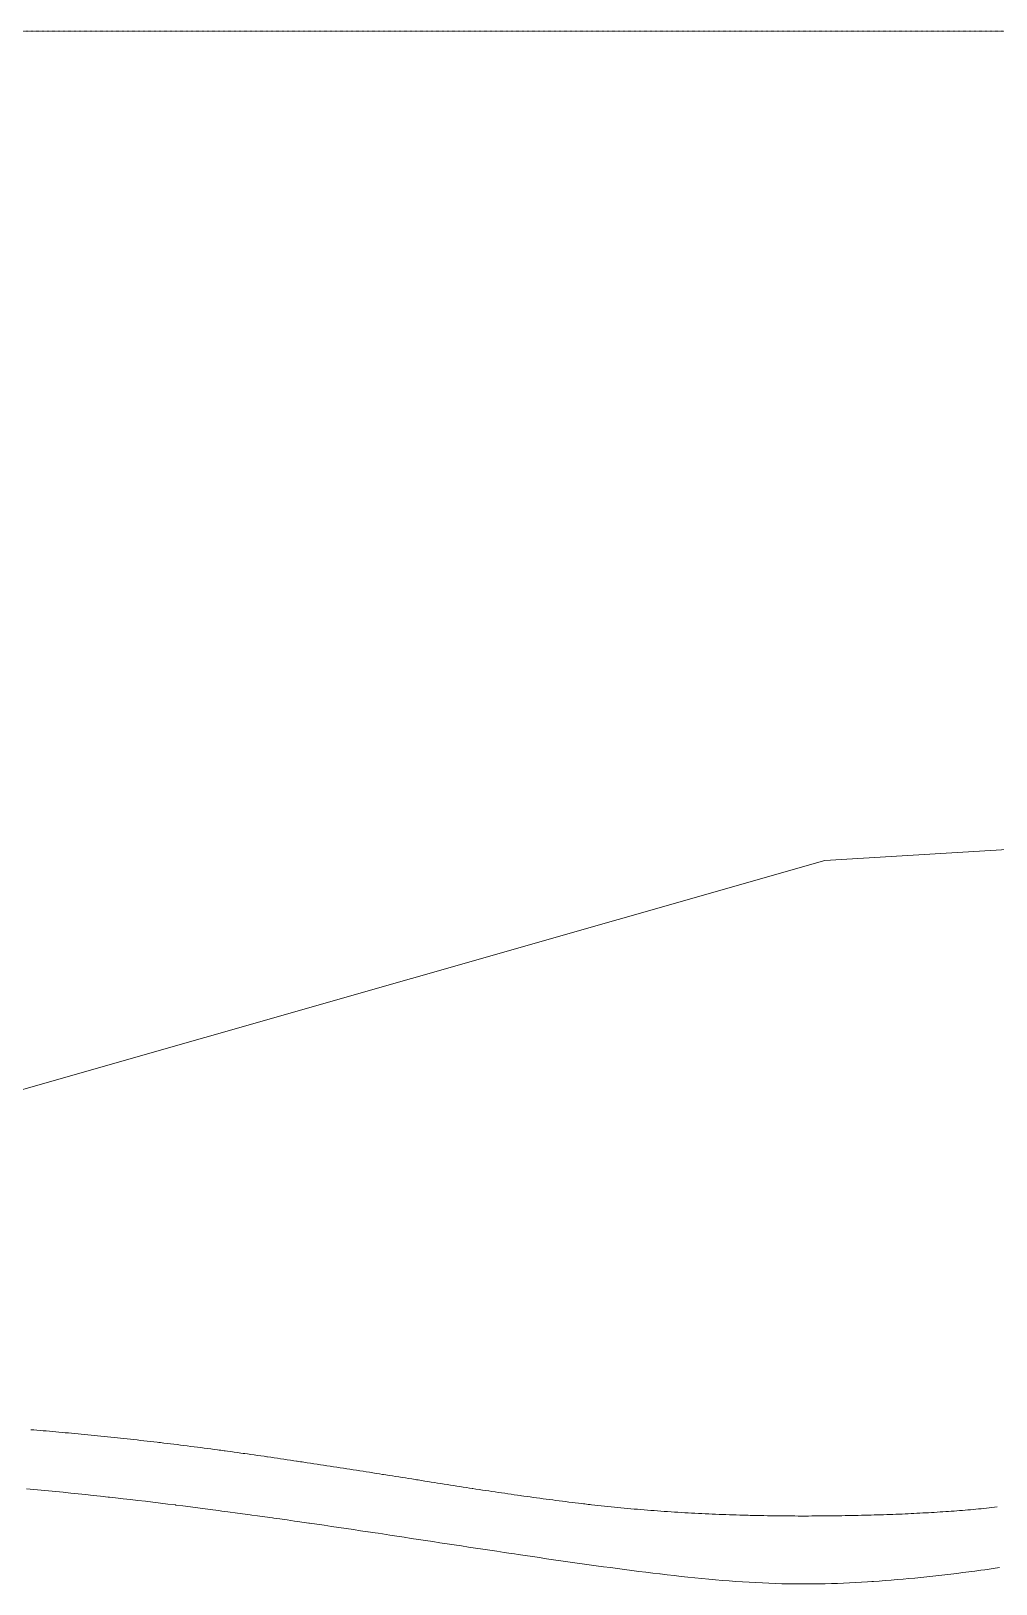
# Model space of a CAD drawing. Header units: inches. Extents: x -10205 to 13964, y -460 to 30702.
# Drawn here: x -5087 to -2690, y 15093 to 18951 of the extents above; entities that cross this region are included whole.
import ezdxf

# ---------------------------------------------------------------- set-up
doc = ezdxf.new("R2010")
doc.units = ezdxf.units.IN
doc.header["$MEASUREMENT"] = 0
doc.linetypes.add('Aligning Line 1_8_', pattern=[0.25, 0.125, -0.125])
for name, color, linetype, lineweight in [('0-1', 7, 'Continuous', 5), ('C-TOPO', 7, 'Continuous', 9), ('G-ANNO-SYMB', 111, 'Aligning Line 1_8_', 9)]:
    doc.layers.add(name, color=color, linetype=linetype, lineweight=lineweight)

# ---------------------------------------------------------------- blocks, each defined once
blk = doc.blocks.new('1750 Ox - Topography_rvt-1-SITE PLAN - CAD FILE')
at = {"layer": 'C-TOPO'}
for p, q in [((-3115.1, 16890.3), (-167.7, 17065.8)), ((-3115.1, 16890.3), (-8355.6, 15393.4)), ((-5088, 15475.8), (-5080.3, 15475.2)), ((-5080.3, 15475.2), (-5088, 15475.8)), ((-5072.7, 15474.6), (-5080.3, 15475.2)), ((-5080.3, 15475.2), (-5072.7, 15474.6)), ((-5072.7, 15474.6), (-5065, 15474)), ((-5072.7, 15474.6), (-5065, 15474)), ((-5065, 15474), (-5057.3, 15473.3)), ((-5065, 15474), (-5057.3, 15473.3)), ((-5049.5, 15472.7), (-5057.3, 15473.3)), ((-5049.5, 15472.7), (-5057.3, 15473.3)), ((-5041.7, 15472), (-5049.5, 15472.7)), ((-5041.7, 15472), (-5049.5, 15472.7)), ((-5041.7, 15472), (-5033.9, 15471.3)), ((-5041.7, 15472), (-5033.9, 15471.3)), ((-5026.1, 15470.6), (-5033.9, 15471.3)), ((-5033.9, 15471.3), (-5026.1, 15470.6)), ((-5026.1, 15470.6), (-5018.2, 15470)), ((-5026.1, 15470.6), (-5018.2, 15470)), ((-5018.2, 15470), (-5010.3, 15469.3)), ((-5010.3, 15469.3), (-5018.2, 15470)), ((-5002.4, 15468.5), (-5010.3, 15469.3)), ((-5002.4, 15468.5), (-5010.3, 15469.3)), ((-4994.4, 15467.8), (-5002.4, 15468.5)), ((-4994.4, 15467.8), (-5002.4, 15468.5)), ((-4994.4, 15467.8), (-4986.5, 15467.1)), ((-4986.5, 15467.1), (-4994.4, 15467.8)), ((-4978.5, 15466.3), (-4986.5, 15467.1)), ((-4978.5, 15466.3), (-4986.5, 15467.1)), ((-4978.5, 15466.3), (-4970.5, 15465.6)), ((-4978.5, 15466.3), (-4970.5, 15465.6)), ((-4962.5, 15464.8), (-4970.5, 15465.6)), ((-4970.5, 15465.6), (-4962.5, 15464.8)), ((-4962.5, 15464.8), (-4954.4, 15464.1)), ((-4962.5, 15464.8), (-4954.4, 15464.1)), ((-4954.4, 15464.1), (-4946.3, 15463.3)), ((-4946.3, 15463.3), (-4954.4, 15464.1)), ((-4938.2, 15462.5), (-4946.3, 15463.3)), ((-4938.2, 15462.5), (-4946.3, 15463.3)), ((-4930.1, 15461.7), (-4938.2, 15462.5)), ((-4930.1, 15461.7), (-4938.2, 15462.5)), ((-4930.1, 15461.7), (-4922, 15460.9)), ((-4930.1, 15461.7), (-4922, 15460.9)), ((-4913.9, 15460.1), (-4922, 15460.9)), ((-4922, 15460.9), (-4913.9, 15460.1)), ((-4905.7, 15459.2), (-4913.9, 15460.1)), ((-4913.9, 15460.1), (-4905.7, 15459.2)), ((-4897.5, 15458.4), (-4905.7, 15459.2)), ((-4897.5, 15458.4), (-4905.7, 15459.2)), ((-4889.3, 15457.6), (-4897.5, 15458.4)), ((-4897.5, 15458.4), (-4889.3, 15457.6)), ((-4889.3, 15457.6), (-4881.1, 15456.7)), ((-4889.3, 15457.6), (-4881.1, 15456.7)), ((-4872.9, 15455.8), (-4881.1, 15456.7)), ((-4881.1, 15456.7), (-4872.9, 15455.8)), ((-4864.7, 15455), (-4872.9, 15455.8)), ((-4872.9, 15455.8), (-4864.7, 15455)), ((-4864.7, 15455), (-4856.5, 15454.1)), ((-4864.7, 15455), (-4856.5, 15454.1)), ((-4848.2, 15453.2), (-4856.5, 15454.1)), ((-4848.2, 15453.2), (-4856.5, 15454.1)), ((-4840, 15452.3), (-4848.2, 15453.2)), ((-4840, 15452.3), (-4848.2, 15453.2)), ((-4831.7, 15451.4), (-4840, 15452.3)), ((-4840, 15452.3), (-4831.7, 15451.4)), ((-4831.7, 15451.4), (-4823.4, 15450.5)), ((-4831.7, 15451.4), (-4823.4, 15450.5)), ((-4823.4, 15450.5), (-4815.2, 15449.5)), ((-4815.2, 15449.5), (-4823.4, 15450.5)), ((-4806.9, 15448.6), (-4815.2, 15449.5)), ((-4815.2, 15449.5), (-4806.9, 15448.6)), ((-4806.9, 15448.6), (-4798.6, 15447.6)), ((-4806.9, 15448.6), (-4798.6, 15447.6)), ((-4790.3, 15446.7), (-4798.6, 15447.6)), ((-4798.6, 15447.6), (-4790.3, 15446.7)), ((-4782, 15445.7), (-4790.3, 15446.7)), ((-4782, 15445.7), (-4790.3, 15446.7)), ((-4773.7, 15444.8), (-4782, 15445.7)), ((-4782, 15445.7), (-4773.7, 15444.8)), ((-4773.7, 15444.8), (-4770.2, 15444.4)), ((-4773.7, 15444.8), (-4770.2, 15444.4)), ((-4765.4, 15443.8), (-4770.2, 15444.4)), ((-4770.2, 15444.4), (-4765.4, 15443.8)), ((-4765.4, 15443.8), (-4757.1, 15442.8)), ((-4757.1, 15442.8), (-4765.4, 15443.8)), ((-4757.1, 15442.8), (-4748.8, 15441.8)), ((-4757.1, 15442.8), (-4748.8, 15441.8)), ((-4740.5, 15440.8), (-4748.8, 15441.8)), ((-4748.8, 15441.8), (-4740.5, 15440.8)), ((-4740.5, 15440.8), (-4732.2, 15439.8)), ((-4732.2, 15439.8), (-4740.5, 15440.8)), ((-4724.5, 15438.8), (-4732.2, 15439.8)), ((-4732.2, 15439.8), (-4724.5, 15438.8)), ((-4723.9, 15438.8), (-4724.5, 15438.8)), ((-4723.9, 15438.8), (-4724.5, 15438.8)), ((-4723.9, 15438.8), (-4715.6, 15437.7)), ((-4715.6, 15437.7), (-4723.9, 15438.8)), ((-4707.3, 15436.7), (-4715.6, 15437.7)), ((-4707.3, 15436.7), (-4715.6, 15437.7)), ((-4699, 15435.7), (-4707.3, 15436.7)), ((-4699, 15435.7), (-4707.3, 15436.7)), ((-4699, 15435.7), (-4690.7, 15434.6)), ((-4699, 15435.7), (-4690.7, 15434.6)), ((-4682.4, 15433.5), (-4690.7, 15434.6)), ((-4690.7, 15434.6), (-4682.4, 15433.5)), ((-4682.4, 15433.5), (-4674.1, 15432.5)), ((-4682.4, 15433.5), (-4674.1, 15432.5)), ((-4665.8, 15431.4), (-4674.1, 15432.5)), ((-4665.8, 15431.4), (-4674.1, 15432.5)), ((-4657.5, 15430.3), (-4665.8, 15431.4)), ((-4657.5, 15430.3), (-4665.8, 15431.4)), ((-4657.5, 15430.3), (-4649.2, 15429.2)), ((-4649.2, 15429.2), (-4657.5, 15430.3)), ((-4641, 15428.2), (-4649.2, 15429.2)), ((-4649.2, 15429.2), (-4641, 15428.2)), ((-4640.9, 15428.1), (-4641, 15428.2)), ((-4641, 15428.2), (-4640.9, 15428.1)), ((-4640.9, 15428.1), (-4632.6, 15427)), ((-4640.9, 15428.1), (-4632.6, 15427)), ((-4624.3, 15425.9), (-4632.6, 15427)), ((-4624.3, 15425.9), (-4632.6, 15427)), ((-4624.3, 15425.9), (-4619.9, 15425.3)), ((-4619.9, 15425.3), (-4624.3, 15425.9)), ((-4616, 15424.8), (-4619.9, 15425.3)), ((-4619.9, 15425.3), (-4616, 15424.8)), ((-4616, 15424.8), (-4607.7, 15423.7)), ((-4616, 15424.8), (-4607.7, 15423.7)), ((-4604.7, 15423.3), (-4607.7, 15423.7)), ((-4604.7, 15423.3), (-4607.7, 15423.7)), ((-4599.4, 15422.6), (-4604.7, 15423.3)), ((-4599.4, 15422.6), (-4604.7, 15423.3)), ((-4599.4, 15422.6), (-4591.1, 15421.4)), ((-4591.1, 15421.4), (-4599.4, 15422.6)), ((-4582.9, 15420.3), (-4591.1, 15421.4)), ((-4582.9, 15420.3), (-4591.1, 15421.4)), ((-4574.6, 15419.2), (-4582.9, 15420.3)), ((-4582.9, 15420.3), (-4574.6, 15419.2)), ((-4566.3, 15418), (-4574.6, 15419.2)), ((-4574.6, 15419.2), (-4566.3, 15418)), ((-4566.3, 15418), (-4560.5, 15417.2)), ((-4560.5, 15417.2), (-4566.3, 15418)), ((-4560.5, 15417.2), (-4558, 15416.9)), ((-4560.5, 15417.2), (-4558, 15416.9)), ((-4558, 15416.9), (-4556, 15416.6)), ((-4556, 15416.6), (-4558, 15416.9)), ((-4556, 15416.6), (-4549.7, 15415.7)), ((-4549.7, 15415.7), (-4556, 15416.6)), ((-4541.5, 15414.5), (-4549.7, 15415.7)), ((-4541.5, 15414.5), (-4549.7, 15415.7)), ((-4533.2, 15413.4), (-4541.5, 15414.5)), ((-4533.2, 15413.4), (-4541.5, 15414.5)), ((-4524.9, 15412.2), (-4533.2, 15413.4)), ((-4533.2, 15413.4), (-4524.9, 15412.2)), ((-4524.9, 15412.2), (-4516.7, 15411)), ((-4516.7, 15411), (-4524.9, 15412.2)), ((-4508.4, 15409.8), (-4516.7, 15411)), ((-4508.4, 15409.8), (-4516.7, 15411)), ((-4508.4, 15409.8), (-4501.3, 15408.8)), ((-4501.3, 15408.8), (-4508.4, 15409.8)), ((-4501.3, 15408.8), (-4500.2, 15408.6)), ((-4501.3, 15408.8), (-4500.2, 15408.6)), ((-4500.2, 15408.6), (-4491.9, 15407.4)), ((-4500.2, 15408.6), (-4491.9, 15407.4)), ((-4483.6, 15406.2), (-4491.9, 15407.4)), ((-4483.6, 15406.2), (-4491.9, 15407.4)), ((-4475.4, 15405), (-4483.6, 15406.2)), ((-4475.4, 15405), (-4483.6, 15406.2)), ((-4475.4, 15405), (-4467.2, 15403.8)), ((-4467.2, 15403.8), (-4475.4, 15405)), ((-4467.2, 15403.8), (-4458.9, 15402.6)), ((-4458.9, 15402.6), (-4467.2, 15403.8)), ((-4450.7, 15401.4), (-4458.9, 15402.6)), ((-4450.7, 15401.4), (-4458.9, 15402.6)), ((-4450.7, 15401.4), (-4442.4, 15400.2)), ((-4442.4, 15400.2), (-4450.7, 15401.4)), ((-4442.4, 15400.2), (-4434.2, 15398.9)), ((-4442.4, 15400.2), (-4434.2, 15398.9)), ((-4428, 15398), (-4434.2, 15398.9)), ((-4434.2, 15398.9), (-4428, 15398)), ((-4426, 15397.7), (-4428, 15398)), ((-4426, 15397.7), (-4428, 15398)), ((-4426, 15397.7), (-4417.8, 15396.5)), ((-4417.8, 15396.5), (-4426, 15397.7)), ((-4414, 15395.9), (-4417.8, 15396.5)), ((-4417.8, 15396.5), (-4414, 15395.9)), ((-4414, 15395.9), (-4409.5, 15395.2)), ((-4414, 15395.9), (-4409.5, 15395.2)), ((-4401.3, 15394), (-4409.5, 15395.2)), ((-4409.5, 15395.2), (-4401.3, 15394)), ((-4393.1, 15392.8), (-4401.3, 15394)), ((-4401.3, 15394), (-4393.1, 15392.8)), ((-4393.1, 15392.8), (-4387.2, 15391.9)), ((-4387.2, 15391.9), (-4393.1, 15392.8)), ((-4384.9, 15391.5), (-4387.2, 15391.9)), ((-4384.9, 15391.5), (-4387.2, 15391.9)), ((-4376.7, 15390.3), (-4384.9, 15391.5)), ((-4384.9, 15391.5), (-4376.7, 15390.3)), ((-4376.7, 15390.3), (-4368.5, 15389)), ((-4368.5, 15389), (-4376.7, 15390.3)), ((-4360.3, 15387.8), (-4368.5, 15389)), ((-4360.3, 15387.8), (-4368.5, 15389)), ((-4360.3, 15387.8), (-4352.1, 15386.5)), ((-4352.1, 15386.5), (-4360.3, 15387.8)), ((-4352.1, 15386.5), (-4343.9, 15385.3)), ((-4343.9, 15385.3), (-4352.1, 15386.5)), ((-4335.8, 15384), (-4343.9, 15385.3)), ((-4335.8, 15384), (-4343.9, 15385.3)), ((-4335.8, 15384), (-4327.6, 15382.8)), ((-4335.8, 15384), (-4327.6, 15382.8)), ((-4319.4, 15381.5), (-4327.6, 15382.8)), ((-4327.6, 15382.8), (-4319.4, 15381.5)), ((-4311.3, 15380.2), (-4319.4, 15381.5)), ((-4319.4, 15381.5), (-4311.3, 15380.2)), ((-4311.3, 15380.2), (-4303.1, 15379)), ((-4303.1, 15379), (-4311.3, 15380.2)), ((-4295, 15377.7), (-4303.1, 15379)), ((-4295, 15377.7), (-4303.1, 15379)), ((-4286.8, 15376.4), (-4295, 15377.7)), ((-4286.8, 15376.4), (-4295, 15377.7)), ((-4286.8, 15376.4), (-4278.7, 15375.2)), ((-4278.7, 15375.2), (-4286.8, 15376.4)), ((-4270.5, 15373.9), (-4278.7, 15375.2)), ((-4270.5, 15373.9), (-4278.7, 15375.2)), ((-4262.4, 15372.6), (-4270.5, 15373.9)), ((-4262.4, 15372.6), (-4270.5, 15373.9)), ((-4262.4, 15372.6), (-4254.3, 15371.3)), ((-4262.4, 15372.6), (-4254.3, 15371.3)), ((-4254.3, 15371.3), (-4246.2, 15370.1)), ((-4254.3, 15371.3), (-4246.2, 15370.1)), ((-4238.1, 15368.8), (-4246.2, 15370.1)), ((-4246.2, 15370.1), (-4238.1, 15368.8)), ((-4230, 15367.5), (-4238.1, 15368.8)), ((-4230, 15367.5), (-4238.1, 15368.8)), ((-4230, 15367.5), (-4221.9, 15366.2)), ((-4221.9, 15366.2), (-4230, 15367.5)), ((-4213.8, 15365), (-4221.9, 15366.2)), ((-4213.8, 15365), (-4221.9, 15366.2)), ((-4211.5, 15364.6), (-4213.8, 15365)), ((-4211.5, 15364.6), (-4213.8, 15365)), ((-4211.5, 15364.6), (-4205.7, 15363.7)), ((-4205.7, 15363.7), (-4211.5, 15364.6)), ((-4197.6, 15362.4), (-4205.7, 15363.7)), ((-4205.7, 15363.7), (-4197.6, 15362.4)), ((-4189.5, 15361.1), (-4197.6, 15362.4)), ((-4197.6, 15362.4), (-4189.5, 15361.1)), ((-4189.5, 15361.1), (-4181.5, 15359.9)), ((-4189.5, 15361.1), (-4181.5, 15359.9)), ((-4173.4, 15358.6), (-4181.5, 15359.9)), ((-4173.4, 15358.6), (-4181.5, 15359.9)), ((-4173.4, 15358.6), (-4165.4, 15357.3)), ((-4165.4, 15357.3), (-4173.4, 15358.6)), ((-4157.3, 15356.1), (-4165.4, 15357.3)), ((-4157.3, 15356.1), (-4165.4, 15357.3)), ((-4157.3, 15356.1), (-4149.3, 15354.8)), ((-4157.3, 15356.1), (-4149.3, 15354.8)), ((-4149.3, 15354.8), (-4141.3, 15353.5)), ((-4149.3, 15354.8), (-4141.3, 15353.5)), ((-5098.9, 15329.4), (-5080.6, 15327.7)), ((-5098.9, 15329.4), (-5080.6, 15327.7)), ((-5080.6, 15327.7), (-5062.3, 15326)), ((-5080.6, 15327.7), (-5062.3, 15326)), ((-5062.3, 15326), (-5043.9, 15324.2)), ((-5043.9, 15324.2), (-5062.3, 15326)), ((-5025.5, 15322.4), (-5043.9, 15324.2)), ((-5025.5, 15322.4), (-5043.9, 15324.2)), ((-5007.1, 15320.5), (-5025.5, 15322.4)), ((-5007.1, 15320.5), (-5025.5, 15322.4)), ((-4988.6, 15318.6), (-5007.1, 15320.5)), ((-4988.6, 15318.6), (-5007.1, 15320.5)), ((-4970.1, 15316.7), (-4988.6, 15318.6)), ((-4988.6, 15318.6), (-4970.1, 15316.7)), ((-4970.1, 15316.7), (-4951.6, 15314.8)), ((-4951.6, 15314.8), (-4970.1, 15316.7)), ((-4141.3, 15353.5), (-4133.2, 15352.2)), ((-4133.2, 15352.2), (-4141.3, 15353.5)), ((-4129.8, 15351.7), (-4133.2, 15352.2)), ((-4133.2, 15352.2), (-4129.8, 15351.7)), ((-4125.2, 15351), (-4129.8, 15351.7)), ((-4125.2, 15351), (-4129.8, 15351.7)), ((-4125.2, 15351), (-4117.2, 15349.7)), ((-4125.2, 15351), (-4117.2, 15349.7)), ((-4117.2, 15349.7), (-4109.2, 15348.4)), ((-4109.2, 15348.4), (-4117.2, 15349.7)), ((-4109.2, 15348.4), (-4101.2, 15347.2)), ((-4109.2, 15348.4), (-4101.2, 15347.2)), ((-4101.2, 15347.2), (-4093.2, 15345.9)), ((-4101.2, 15347.2), (-4093.2, 15345.9)), ((-4085.3, 15344.6), (-4093.2, 15345.9)), ((-4085.3, 15344.6), (-4093.2, 15345.9)), ((-4077.3, 15343.4), (-4085.3, 15344.6)), ((-4085.3, 15344.6), (-4077.3, 15343.4)), ((-4069.3, 15342.1), (-4077.3, 15343.4)), ((-4077.3, 15343.4), (-4069.3, 15342.1)), ((-4061.3, 15340.9), (-4069.3, 15342.1)), ((-4069.3, 15342.1), (-4061.3, 15340.9)), ((-4061.3, 15340.9), (-4053.4, 15339.6)), ((-4061.3, 15340.9), (-4053.4, 15339.6)), ((-4053.4, 15339.6), (-4045.4, 15338.4)), ((-4045.4, 15338.4), (-4053.4, 15339.6)), ((-4037.5, 15337.1), (-4045.4, 15338.4)), ((-4045.4, 15338.4), (-4037.5, 15337.1)), ((-4029.5, 15335.9), (-4037.5, 15337.1)), ((-4037.5, 15337.1), (-4029.5, 15335.9)), ((-4029.5, 15335.9), (-4021.6, 15334.7)), ((-4029.5, 15335.9), (-4021.6, 15334.7)), ((-4021.6, 15334.7), (-4013.7, 15333.4)), ((-4021.6, 15334.7), (-4013.7, 15333.4)), ((-4013.7, 15333.4), (-4005.7, 15332.2)), ((-4005.7, 15332.2), (-4013.7, 15333.4)), ((-3997.8, 15331), (-4005.7, 15332.2)), ((-4005.7, 15332.2), (-3997.8, 15331)), ((-3991.7, 15330), (-3997.8, 15331)), ((-3997.8, 15331), (-3991.7, 15330)), ((-3989.9, 15329.8), (-3991.7, 15330)), ((-3991.7, 15330), (-3989.9, 15329.8)), ((-3989.9, 15329.8), (-3981.9, 15328.5)), ((-3989.9, 15329.8), (-3981.9, 15328.5)), ((-3981.9, 15328.5), (-3974, 15327.3)), ((-3981.9, 15328.5), (-3974, 15327.3)), ((-3974, 15327.3), (-3966.1, 15326.1)), ((-3974, 15327.3), (-3966.1, 15326.1)), ((-3958.1, 15324.9), (-3966.1, 15326.1)), ((-3958.1, 15324.9), (-3966.1, 15326.1)), ((-3950.2, 15323.7), (-3958.1, 15324.9)), ((-3950.2, 15323.7), (-3958.1, 15324.9)), ((-3950.2, 15323.7), (-3942.3, 15322.5)), ((-3942.3, 15322.5), (-3950.2, 15323.7)), ((-3942.3, 15322.5), (-3934.4, 15321.4)), ((-3934.4, 15321.4), (-3942.3, 15322.5)), ((-3926.4, 15320.2), (-3934.4, 15321.4)), ((-3934.4, 15321.4), (-3926.4, 15320.2)), ((-3926.4, 15320.2), (-3918.5, 15319)), ((-3926.4, 15320.2), (-3918.5, 15319)), ((-3910.6, 15317.9), (-3918.5, 15319)), ((-3910.6, 15317.9), (-3918.5, 15319)), ((-3902.7, 15316.7), (-3910.6, 15317.9)), ((-3910.6, 15317.9), (-3902.7, 15316.7)), ((-3902.7, 15316.7), (-3894.7, 15315.5)), ((-3902.7, 15316.7), (-3894.7, 15315.5)), ((-3894.7, 15315.5), (-3886.8, 15314.4)), ((-3894.7, 15315.5), (-3886.8, 15314.4)), ((-4951.6, 15314.8), (-4933.1, 15312.8)), ((-4933.1, 15312.8), (-4951.6, 15314.8)), ((-4933.1, 15312.8), (-4914.5, 15310.8)), ((-4933.1, 15312.8), (-4914.5, 15310.8)), ((-4914.5, 15310.8), (-4895.9, 15308.7)), ((-4914.5, 15310.8), (-4895.9, 15308.7)), ((-4895.9, 15308.7), (-4892.4, 15308.3)), ((-4892.4, 15308.3), (-4895.9, 15308.7)), ((-4877.4, 15306.6), (-4892.4, 15308.3)), ((-4892.4, 15308.3), (-4877.4, 15306.6)), ((-4858.8, 15304.5), (-4877.4, 15306.6)), ((-4858.8, 15304.5), (-4877.4, 15306.6)), ((-4840.2, 15302.4), (-4858.8, 15304.5)), ((-4858.8, 15304.5), (-4840.2, 15302.4)), ((-4821.6, 15300.2), (-4840.2, 15302.4)), ((-4821.6, 15300.2), (-4840.2, 15302.4)), ((-4821.6, 15300.2), (-4803, 15298)), ((-4803, 15298), (-4821.6, 15300.2)), ((-4803, 15298), (-4784.4, 15295.7)), ((-4803, 15298), (-4784.4, 15295.7)), ((-4784.4, 15295.7), (-4771.6, 15294.2)), ((-4784.4, 15295.7), (-4771.6, 15294.2)), ((-4771.6, 15294.2), (-4765.8, 15293.5)), ((-4771.6, 15294.2), (-4765.8, 15293.5)), ((-4765.8, 15293.5), (-4747.2, 15291.2)), ((-4765.8, 15293.5), (-4747.2, 15291.2)), ((-4728.6, 15288.9), (-4747.2, 15291.2)), ((-4747.2, 15291.2), (-4728.6, 15288.9)), ((-4728.6, 15288.9), (-4727.8, 15288.8)), ((-4727.8, 15288.8), (-4728.6, 15288.9)), ((-4727.8, 15288.8), (-4710.1, 15286.5)), ((-4727.8, 15288.8), (-4710.1, 15286.5)), ((-4710.1, 15286.5), (-4691.5, 15284.2)), ((-4710.1, 15286.5), (-4691.5, 15284.2)), ((-4672.9, 15281.8), (-4691.5, 15284.2)), ((-4672.9, 15281.8), (-4691.5, 15284.2)), ((-4654.3, 15279.4), (-4672.9, 15281.8)), ((-4654.3, 15279.4), (-4672.9, 15281.8)), ((-4654.3, 15279.4), (-4635.8, 15276.9)), ((-4654.3, 15279.4), (-4635.8, 15276.9)), ((-4635.8, 15276.9), (-4621.1, 15275)), ((-4635.8, 15276.9), (-4621.1, 15275)), ((-3878.9, 15313.3), (-3886.8, 15314.4)), ((-3886.8, 15314.4), (-3878.9, 15313.3)), ((-3878.9, 15313.3), (-3870.9, 15312.1)), ((-3870.9, 15312.1), (-3878.9, 15313.3)), ((-3868.5, 15311.8), (-3870.9, 15312.1)), ((-3870.9, 15312.1), (-3868.5, 15311.8)), ((-3868.5, 15311.8), (-3863, 15311)), ((-3868.5, 15311.8), (-3863, 15311)), ((-3863, 15311), (-3855, 15309.9)), ((-3863, 15311), (-3855, 15309.9)), ((-3847.1, 15308.8), (-3855, 15309.9)), ((-3855, 15309.9), (-3847.1, 15308.8)), ((-3839.1, 15307.7), (-3847.1, 15308.8)), ((-3847.1, 15308.8), (-3839.1, 15307.7)), ((-3831.2, 15306.6), (-3839.1, 15307.7)), ((-3831.2, 15306.6), (-3839.1, 15307.7)), ((-3823.2, 15305.5), (-3831.2, 15306.6)), ((-3831.2, 15306.6), (-3823.2, 15305.5)), ((-3815.3, 15304.5), (-3823.2, 15305.5)), ((-3815.3, 15304.5), (-3823.2, 15305.5)), ((-3815.3, 15304.5), (-3807.3, 15303.4)), ((-3807.3, 15303.4), (-3815.3, 15304.5)), ((-3799.3, 15302.4), (-3807.3, 15303.4)), ((-3799.3, 15302.4), (-3807.3, 15303.4)), ((-3799.3, 15302.4), (-3791.3, 15301.3)), ((-3791.3, 15301.3), (-3799.3, 15302.4)), ((-3783.3, 15300.3), (-3791.3, 15301.3)), ((-3791.3, 15301.3), (-3783.3, 15300.3)), ((-3775.3, 15299.3), (-3783.3, 15300.3)), ((-3783.3, 15300.3), (-3775.3, 15299.3)), ((-3775.3, 15299.3), (-3767.3, 15298.2)), ((-3767.3, 15298.2), (-3775.3, 15299.3)), ((-3767.3, 15298.2), (-3759.3, 15297.2)), ((-3759.3, 15297.2), (-3767.3, 15298.2)), ((-3751.3, 15296.3), (-3759.3, 15297.2)), ((-3759.3, 15297.2), (-3751.3, 15296.3)), ((-3743.3, 15295.3), (-3751.3, 15296.3)), ((-3751.3, 15296.3), (-3743.3, 15295.3)), ((-3743.3, 15295.3), (-3735.3, 15294.3)), ((-3735.3, 15294.3), (-3743.3, 15295.3)), ((-3735.3, 15294.3), (-3727.2, 15293.3)), ((-3727.2, 15293.3), (-3735.3, 15294.3)), ((-3719.2, 15292.4), (-3727.2, 15293.3)), ((-3719.2, 15292.4), (-3727.2, 15293.3)), ((-3719.2, 15292.4), (-3715, 15291.9)), ((-3719.2, 15292.4), (-3715, 15291.9)), ((-3715, 15291.9), (-3711.1, 15291.5)), ((-3715, 15291.9), (-3711.1, 15291.5)), ((-3711.1, 15291.5), (-3703, 15290.5)), ((-3703, 15290.5), (-3711.1, 15291.5)), ((-3698.4, 15290), (-3703, 15290.5)), ((-3698.4, 15290), (-3703, 15290.5)), ((-3698.4, 15290), (-3694.9, 15289.6)), ((-3694.9, 15289.6), (-3698.4, 15290)), ((-3686.9, 15288.7), (-3694.9, 15289.6)), ((-3694.9, 15289.6), (-3686.9, 15288.7)), ((-3686.9, 15288.7), (-3678.8, 15287.8)), ((-3686.9, 15288.7), (-3678.8, 15287.8)), ((-3678.8, 15287.8), (-3670.6, 15287)), ((-3670.6, 15287), (-3678.8, 15287.8)), ((-3670.6, 15287), (-3662.5, 15286.1)), ((-3670.6, 15287), (-3662.5, 15286.1)), ((-3662.5, 15286.1), (-3654.4, 15285.2)), ((-3654.4, 15285.2), (-3662.5, 15286.1)), ((-3654.4, 15285.2), (-3646.2, 15284.4)), ((-3646.2, 15284.4), (-3654.4, 15285.2)), ((-3638.1, 15283.6), (-3646.2, 15284.4)), ((-3638.1, 15283.6), (-3646.2, 15284.4)), ((-3629.9, 15282.8), (-3638.1, 15283.6)), ((-3629.9, 15282.8), (-3638.1, 15283.6)), ((-3621.7, 15282), (-3629.9, 15282.8)), ((-3629.9, 15282.8), (-3621.7, 15282)), ((-3613.5, 15281.2), (-3621.7, 15282)), ((-3621.7, 15282), (-3613.5, 15281.2)), ((-3605.3, 15280.4), (-3613.5, 15281.2)), ((-3605.3, 15280.4), (-3613.5, 15281.2)), ((-3605.3, 15280.4), (-3597.1, 15279.7)), ((-3605.3, 15280.4), (-3597.1, 15279.7)), ((-3588.9, 15278.9), (-3597.1, 15279.7)), ((-3597.1, 15279.7), (-3588.9, 15278.9)), ((-3580.6, 15278.2), (-3588.9, 15278.9)), ((-3588.9, 15278.9), (-3580.6, 15278.2)), ((-3580.6, 15278.2), (-3572.4, 15277.5)), ((-3580.6, 15278.2), (-3572.4, 15277.5)), ((-3572.4, 15277.5), (-3564.1, 15276.8)), ((-3564.1, 15276.8), (-3572.4, 15277.5)), ((-3564.1, 15276.8), (-3555.8, 15276.1)), ((-3564.1, 15276.8), (-3555.8, 15276.1)), ((-2753.3, 15277.2), (-2760, 15276.6)), ((-2753.3, 15277.2), (-2760, 15276.6)), ((-2746.6, 15277.8), (-2753.3, 15277.2)), ((-2753.3, 15277.2), (-2746.6, 15277.8)), ((-2746.6, 15277.8), (-2739.8, 15278.5)), ((-2739.8, 15278.5), (-2746.6, 15277.8)), ((-2733.2, 15279.1), (-2739.8, 15278.5)), ((-2739.8, 15278.5), (-2733.2, 15279.1)), ((-2733.2, 15279.1), (-2726.5, 15279.7)), ((-2733.2, 15279.1), (-2726.5, 15279.7)), ((-2719.8, 15280.4), (-2726.5, 15279.7)), ((-2726.5, 15279.7), (-2719.8, 15280.4)), ((-2713.2, 15281.1), (-2719.8, 15280.4)), ((-2719.8, 15280.4), (-2713.2, 15281.1)), ((-2706.6, 15281.8), (-2713.2, 15281.1)), ((-2706.6, 15281.8), (-2713.2, 15281.1)), ((-2700, 15282.5), (-2706.6, 15281.8)), ((-2706.6, 15281.8), (-2700, 15282.5)), ((-2700, 15282.5), (-2693.4, 15283.2)), ((-2700, 15282.5), (-2693.4, 15283.2)), ((-2693.4, 15283.2), (-2686.8, 15284)), ((-2686.8, 15284), (-2693.4, 15283.2)), ((-4621.1, 15275), (-4617.2, 15274.5)), ((-4617.2, 15274.5), (-4621.1, 15275)), ((-4617.2, 15274.5), (-4613, 15273.9)), ((-4617.2, 15274.5), (-4613, 15273.9)), ((-4613, 15273.9), (-4598.7, 15272)), ((-4598.7, 15272), (-4613, 15273.9)), ((-4598.7, 15272), (-4592.6, 15271.2)), ((-4598.7, 15272), (-4592.6, 15271.2)), ((-4580.1, 15269.5), (-4592.6, 15271.2)), ((-4580.1, 15269.5), (-4592.6, 15271.2)), ((-4561.6, 15267), (-4580.1, 15269.5)), ((-4561.6, 15267), (-4580.1, 15269.5)), ((-4543.1, 15264.5), (-4561.6, 15267)), ((-4543.1, 15264.5), (-4561.6, 15267)), ((-4543.1, 15264.5), (-4538.5, 15263.8)), ((-4543.1, 15264.5), (-4538.5, 15263.8)), ((-4538.5, 15263.8), (-4524.6, 15261.9)), ((-4538.5, 15263.8), (-4524.6, 15261.9)), ((-4524.6, 15261.9), (-4506.2, 15259.4)), ((-4506.2, 15259.4), (-4524.6, 15261.9)), ((-4487.7, 15256.8), (-4506.2, 15259.4)), ((-4487.7, 15256.8), (-4506.2, 15259.4)), ((-4487.7, 15256.8), (-4484.2, 15256.3)), ((-4484.2, 15256.3), (-4487.7, 15256.8)), ((-4469.3, 15254.2), (-4484.2, 15256.3)), ((-4484.2, 15256.3), (-4469.3, 15254.2)), ((-4450.9, 15251.6), (-4469.3, 15254.2)), ((-4469.3, 15254.2), (-4450.9, 15251.6)), ((-4450.9, 15251.6), (-4432.5, 15249)), ((-4432.5, 15249), (-4450.9, 15251.6)), ((-4432.5, 15249), (-4419.7, 15247.1)), ((-4432.5, 15249), (-4419.7, 15247.1)), ((-4414.2, 15246.4), (-4419.7, 15247.1)), ((-4419.7, 15247.1), (-4414.2, 15246.4)), ((-4414.2, 15246.4), (-4397.1, 15243.9)), ((-4414.2, 15246.4), (-4397.1, 15243.9)), ((-4395.8, 15243.7), (-4397.1, 15243.9)), ((-4395.8, 15243.7), (-4397.1, 15243.9)), ((-4377.5, 15241.1), (-4395.8, 15243.7)), ((-4377.5, 15241.1), (-4395.8, 15243.7)), ((-4359.3, 15238.4), (-4377.5, 15241.1)), ((-4359.3, 15238.4), (-4377.5, 15241.1)), ((-4341, 15235.7), (-4359.3, 15238.4)), ((-4359.3, 15238.4), (-4341, 15235.7)), ((-3555.8, 15276.1), (-3547.5, 15275.5)), ((-3555.8, 15276.1), (-3547.5, 15275.5)), ((-3539.1, 15274.8), (-3547.5, 15275.5)), ((-3547.5, 15275.5), (-3539.1, 15274.8)), ((-3530.8, 15274.2), (-3539.1, 15274.8)), ((-3539.1, 15274.8), (-3530.8, 15274.2)), ((-3522.4, 15273.6), (-3530.8, 15274.2)), ((-3530.8, 15274.2), (-3522.4, 15273.6)), ((-3514.1, 15273), (-3522.4, 15273.6)), ((-3514.1, 15273), (-3522.4, 15273.6)), ((-3514.1, 15273), (-3505.7, 15272.4)), ((-3514.1, 15273), (-3505.7, 15272.4)), ((-3497.2, 15271.8), (-3505.7, 15272.4)), ((-3497.2, 15271.8), (-3505.7, 15272.4)), ((-3488.8, 15271.2), (-3497.2, 15271.8)), ((-3488.8, 15271.2), (-3497.2, 15271.8)), ((-3488.8, 15271.2), (-3480.4, 15270.7)), ((-3488.8, 15271.2), (-3480.4, 15270.7)), ((-3480.4, 15270.7), (-3471.9, 15270.2)), ((-3480.4, 15270.7), (-3471.9, 15270.2)), ((-3471.9, 15270.2), (-3463.4, 15269.7)), ((-3463.4, 15269.7), (-3471.9, 15270.2)), ((-3454.9, 15269.2), (-3463.4, 15269.7)), ((-3454.9, 15269.2), (-3463.4, 15269.7)), ((-3446.4, 15268.7), (-3454.9, 15269.2)), ((-3454.9, 15269.2), (-3446.4, 15268.7)), ((-3437.9, 15268.3), (-3446.4, 15268.7)), ((-3446.4, 15268.7), (-3437.9, 15268.3)), ((-3437.9, 15268.3), (-3429.4, 15267.9)), ((-3429.4, 15267.9), (-3437.9, 15268.3)), ((-3420.9, 15267.4), (-3429.4, 15267.9)), ((-3429.4, 15267.9), (-3420.9, 15267.4)), ((-3412.3, 15267), (-3420.9, 15267.4)), ((-3420.9, 15267.4), (-3412.3, 15267)), ((-3412.3, 15267), (-3403.7, 15266.6)), ((-3412.3, 15267), (-3403.7, 15266.6)), ((-3395.2, 15266.3), (-3403.7, 15266.6)), ((-3403.7, 15266.6), (-3395.2, 15266.3)), ((-3386.6, 15265.9), (-3395.2, 15266.3)), ((-3386.6, 15265.9), (-3395.2, 15266.3)), ((-3378, 15265.6), (-3386.6, 15265.9)), ((-3378, 15265.6), (-3386.6, 15265.9)), ((-3378, 15265.6), (-3369.5, 15265.2)), ((-3378, 15265.6), (-3369.5, 15265.2)), ((-3369.5, 15265.2), (-3360.9, 15264.9)), ((-3369.5, 15265.2), (-3360.9, 15264.9)), ((-3352.3, 15264.6), (-3360.9, 15264.9)), ((-3360.9, 15264.9), (-3352.3, 15264.6)), ((-3343.7, 15264.3), (-3352.3, 15264.6)), ((-3343.7, 15264.3), (-3352.3, 15264.6)), ((-3335.1, 15264.1), (-3343.7, 15264.3)), ((-3335.1, 15264.1), (-3343.7, 15264.3)), ((-3326.5, 15263.8), (-3335.1, 15264.1)), ((-3335.1, 15264.1), (-3326.5, 15263.8)), ((-3326.5, 15263.8), (-3317.9, 15263.6)), ((-3326.5, 15263.8), (-3317.9, 15263.6)), ((-3309.3, 15263.3), (-3317.9, 15263.6)), ((-3317.9, 15263.6), (-3309.3, 15263.3)), ((-3309.3, 15263.3), (-3305.4, 15263.2)), ((-3305.4, 15263.2), (-3309.3, 15263.3)), ((-3300.7, 15263.1), (-3305.4, 15263.2)), ((-3300.7, 15263.1), (-3305.4, 15263.2)), ((-3300.7, 15263.1), (-3292.2, 15262.9)), ((-3300.7, 15263.1), (-3292.2, 15262.9)), ((-3292.2, 15262.9), (-3283.6, 15262.7)), ((-3292.2, 15262.9), (-3283.6, 15262.7)), ((-3275, 15262.6), (-3283.6, 15262.7)), ((-3275, 15262.6), (-3283.6, 15262.7)), ((-3266.4, 15262.4), (-3275, 15262.6)), ((-3275, 15262.6), (-3266.4, 15262.4)), ((-3257.9, 15262.3), (-3266.4, 15262.4)), ((-3266.4, 15262.4), (-3257.9, 15262.3)), ((-3249.3, 15262.1), (-3257.9, 15262.3)), ((-3257.9, 15262.3), (-3249.3, 15262.1)), ((-3240.8, 15262), (-3249.3, 15262.1)), ((-3249.3, 15262.1), (-3240.8, 15262)), ((-3232.2, 15261.9), (-3240.8, 15262)), ((-3232.2, 15261.9), (-3240.8, 15262)), ((-3232.2, 15261.9), (-3223.7, 15261.8)), ((-3223.7, 15261.8), (-3232.2, 15261.9)), ((-3223.7, 15261.8), (-3215.2, 15261.7)), ((-3223.7, 15261.8), (-3215.2, 15261.7)), ((-3206.7, 15261.7), (-3215.2, 15261.7)), ((-3215.2, 15261.7), (-3206.7, 15261.7)), ((-3204.4, 15261.7), (-3206.7, 15261.7)), ((-3206.7, 15261.7), (-3204.4, 15261.7)), ((-3204.4, 15261.7), (-3198.2, 15261.6)), ((-3198.2, 15261.6), (-3204.4, 15261.7)), ((-3189.7, 15261.6), (-3198.2, 15261.6)), ((-3189.7, 15261.6), (-3198.2, 15261.6)), ((-3189.7, 15261.6), (-3181.3, 15261.5)), ((-3181.3, 15261.5), (-3189.7, 15261.6)), ((-3172.8, 15261.5), (-3181.3, 15261.5)), ((-3172.8, 15261.5), (-3181.3, 15261.5)), ((-3164.4, 15261.5), (-3172.8, 15261.5)), ((-3172.8, 15261.5), (-3164.4, 15261.5)), ((-3164.4, 15261.5), (-3156, 15261.5)), ((-3164.4, 15261.5), (-3156, 15261.5)), ((-3147.6, 15261.6), (-3156, 15261.5)), ((-3147.6, 15261.6), (-3156, 15261.5)), ((-3139.2, 15261.6), (-3147.6, 15261.6)), ((-3139.2, 15261.6), (-3147.6, 15261.6)), ((-3134.9, 15261.6), (-3139.2, 15261.6)), ((-3139.2, 15261.6), (-3134.9, 15261.6)), ((-3130.8, 15261.6), (-3134.9, 15261.6)), ((-3130.8, 15261.6), (-3134.9, 15261.6)), ((-3122.5, 15261.7), (-3130.8, 15261.6)), ((-3130.8, 15261.6), (-3122.5, 15261.7)), ((-3122.5, 15261.7), (-3114.2, 15261.8)), ((-3122.5, 15261.7), (-3114.2, 15261.8)), ((-3105.9, 15261.8), (-3114.2, 15261.8)), ((-3114.2, 15261.8), (-3105.9, 15261.8)), ((-3097.6, 15261.9), (-3105.9, 15261.8)), ((-3105.9, 15261.8), (-3097.6, 15261.9)), ((-3089.4, 15262), (-3097.6, 15261.9)), ((-3089.4, 15262), (-3097.6, 15261.9)), ((-3081.2, 15262.1), (-3089.4, 15262)), ((-3089.4, 15262), (-3081.2, 15262.1)), ((-3081.2, 15262.1), (-3073, 15262.3)), ((-3081.2, 15262.1), (-3073, 15262.3)), ((-3073, 15262.3), (-3064.8, 15262.4)), ((-3073, 15262.3), (-3064.8, 15262.4)), ((-3064.8, 15262.4), (-3056.7, 15262.5)), ((-3056.7, 15262.5), (-3064.8, 15262.4)), ((-3055.7, 15262.6), (-3056.7, 15262.5)), ((-3056.7, 15262.5), (-3055.7, 15262.6)), ((-3048.5, 15262.7), (-3055.7, 15262.6)), ((-3055.7, 15262.6), (-3048.5, 15262.7)), ((-3040.5, 15262.9), (-3048.5, 15262.7)), ((-3048.5, 15262.7), (-3040.5, 15262.9)), ((-3032.4, 15263), (-3040.5, 15262.9)), ((-3040.5, 15262.9), (-3032.4, 15263)), ((-3032.4, 15263), (-3024.4, 15263.2)), ((-3024.4, 15263.2), (-3032.4, 15263)), ((-3016.4, 15263.4), (-3024.4, 15263.2)), ((-3024.4, 15263.2), (-3016.4, 15263.4)), ((-3008.5, 15263.6), (-3016.4, 15263.4)), ((-3016.4, 15263.4), (-3008.5, 15263.6)), ((-3000.5, 15263.9), (-3008.5, 15263.6)), ((-3008.5, 15263.6), (-3000.5, 15263.9)), ((-2992.7, 15264.1), (-3000.5, 15263.9)), ((-2992.7, 15264.1), (-3000.5, 15263.9)), ((-2984.8, 15264.3), (-2992.7, 15264.1)), ((-2992.7, 15264.1), (-2984.8, 15264.3)), ((-2984.8, 15264.3), (-2977, 15264.6)), ((-2984.8, 15264.3), (-2977, 15264.6)), ((-2977, 15264.6), (-2969.2, 15264.8)), ((-2977, 15264.6), (-2969.2, 15264.8)), ((-2961.5, 15265.1), (-2969.2, 15264.8)), ((-2969.2, 15264.8), (-2961.5, 15265.1)), ((-2953.8, 15265.4), (-2961.5, 15265.1)), ((-2953.8, 15265.4), (-2961.5, 15265.1)), ((-2946.2, 15265.6), (-2953.8, 15265.4)), ((-2953.8, 15265.4), (-2946.2, 15265.6)), ((-2946.2, 15265.6), (-2938.5, 15265.9)), ((-2946.2, 15265.6), (-2938.5, 15265.9)), ((-2931, 15266.2), (-2938.5, 15265.9)), ((-2938.5, 15265.9), (-2931, 15266.2)), ((-2923.4, 15266.5), (-2931, 15266.2)), ((-2931, 15266.2), (-2923.4, 15266.5)), ((-2916, 15266.9), (-2923.4, 15266.5)), ((-2916, 15266.9), (-2923.4, 15266.5)), ((-2916, 15266.9), (-2908.5, 15267.2)), ((-2916, 15266.9), (-2908.5, 15267.2)), ((-2901.1, 15267.5), (-2908.5, 15267.2)), ((-2908.5, 15267.2), (-2901.1, 15267.5)), ((-2901.1, 15267.5), (-2893.7, 15267.9)), ((-2901.1, 15267.5), (-2893.7, 15267.9)), ((-2886.4, 15268.2), (-2893.7, 15267.9)), ((-2893.7, 15267.9), (-2886.4, 15268.2)), ((-2879.1, 15268.6), (-2886.4, 15268.2)), ((-2879.1, 15268.6), (-2886.4, 15268.2)), ((-2871.8, 15269), (-2879.1, 15268.6)), ((-2871.8, 15269), (-2879.1, 15268.6)), ((-2864.6, 15269.4), (-2871.8, 15269)), ((-2871.8, 15269), (-2864.6, 15269.4)), ((-2857.4, 15269.8), (-2864.6, 15269.4)), ((-2864.6, 15269.4), (-2857.4, 15269.8)), ((-2857.4, 15269.8), (-2850.3, 15270.2)), ((-2850.3, 15270.2), (-2857.4, 15269.8)), ((-2843.2, 15270.6), (-2850.3, 15270.2)), ((-2850.3, 15270.2), (-2843.2, 15270.6)), ((-2836.1, 15271), (-2843.2, 15270.6)), ((-2843.2, 15270.6), (-2836.1, 15271)), ((-2829, 15271.5), (-2836.1, 15271)), ((-2836.1, 15271), (-2829, 15271.5)), ((-2822, 15271.9), (-2829, 15271.5)), ((-2829, 15271.5), (-2822, 15271.9)), ((-2822, 15271.9), (-2815, 15272.4)), ((-2815, 15272.4), (-2822, 15271.9)), ((-2815, 15272.4), (-2808, 15272.9)), ((-2808, 15272.9), (-2815, 15272.4)), ((-2808, 15272.9), (-2801.1, 15273.4)), ((-2808, 15272.9), (-2801.1, 15273.4)), ((-2794.2, 15273.9), (-2801.1, 15273.4)), ((-2801.1, 15273.4), (-2794.2, 15273.9)), ((-2793.6, 15273.9), (-2794.2, 15273.9)), ((-2793.6, 15273.9), (-2794.2, 15273.9)), ((-2787.3, 15274.4), (-2793.6, 15273.9)), ((-2787.3, 15274.4), (-2793.6, 15273.9)), ((-2787.3, 15274.4), (-2780.5, 15274.9)), ((-2787.3, 15274.4), (-2780.5, 15274.9)), ((-2773.6, 15275.5), (-2780.5, 15274.9)), ((-2780.5, 15274.9), (-2773.6, 15275.5)), ((-2773.6, 15275.5), (-2766.8, 15276.1)), ((-2766.8, 15276.1), (-2773.6, 15275.5)), ((-2760, 15276.6), (-2766.8, 15276.1)), ((-2760, 15276.6), (-2766.8, 15276.1)), ((-4322.8, 15233.1), (-4341, 15235.7)), ((-4322.8, 15233.1), (-4341, 15235.7)), ((-4304.6, 15230.4), (-4322.8, 15233.1)), ((-4304.6, 15230.4), (-4322.8, 15233.1)), ((-4304.6, 15230.4), (-4286.5, 15227.7)), ((-4304.6, 15230.4), (-4286.5, 15227.7)), ((-4286.5, 15227.7), (-4268.4, 15225)), ((-4286.5, 15227.7), (-4268.4, 15225)), ((-4250.3, 15222.3), (-4268.4, 15225)), ((-4250.3, 15222.3), (-4268.4, 15225)), ((-4250.3, 15222.3), (-4249.4, 15222.2)), ((-4249.4, 15222.2), (-4250.3, 15222.3)), ((-4232.3, 15219.6), (-4249.4, 15222.2)), ((-4249.4, 15222.2), (-4232.3, 15219.6)), ((-4232.3, 15219.6), (-4225.3, 15218.5)), ((-4232.3, 15219.6), (-4225.3, 15218.5)), ((-4225.3, 15218.5), (-4214.3, 15216.9)), ((-4214.3, 15216.9), (-4225.3, 15218.5)), ((-4196.3, 15214.2), (-4214.3, 15216.9)), ((-4214.3, 15216.9), (-4196.3, 15214.2)), ((-4178.4, 15211.5), (-4196.3, 15214.2)), ((-4178.4, 15211.5), (-4196.3, 15214.2)), ((-4160.5, 15208.8), (-4178.4, 15211.5)), ((-4160.5, 15208.8), (-4178.4, 15211.5)), ((-4142.6, 15206), (-4160.5, 15208.8)), ((-4142.6, 15206), (-4160.5, 15208.8)), ((-4124.7, 15203.3), (-4142.6, 15206)), ((-4124.7, 15203.3), (-4142.6, 15206)), ((-4106.9, 15200.6), (-4124.7, 15203.3)), ((-4124.7, 15203.3), (-4106.9, 15200.6)), ((-4089.1, 15197.9), (-4106.9, 15200.6)), ((-4106.9, 15200.6), (-4089.1, 15197.9)), ((-4089.1, 15197.9), (-4071.3, 15195.2)), ((-4071.3, 15195.2), (-4089.1, 15197.9)), ((-4053.6, 15192.5), (-4071.3, 15195.2)), ((-4071.3, 15195.2), (-4053.6, 15192.5)), ((-4035.8, 15189.8), (-4053.6, 15192.5)), ((-4053.6, 15192.5), (-4035.8, 15189.8)), ((-4035.8, 15189.8), (-4018.1, 15187.1)), ((-4018.1, 15187.1), (-4035.8, 15189.8)), ((-4018.1, 15187.1), (-4000.4, 15184.4)), ((-4018.1, 15187.1), (-4000.4, 15184.4)), ((-4000.4, 15184.4), (-3982.7, 15181.8)), ((-4000.4, 15184.4), (-3982.7, 15181.8)), ((-3965.1, 15179.1), (-3982.7, 15181.8)), ((-3965.1, 15179.1), (-3982.7, 15181.8)), ((-3947.4, 15176.4), (-3965.1, 15179.1)), ((-3947.4, 15176.4), (-3965.1, 15179.1)), ((-3929.8, 15173.8), (-3947.4, 15176.4)), ((-3929.8, 15173.8), (-3947.4, 15176.4)), ((-3912.1, 15171.1), (-3929.8, 15173.8)), ((-3929.8, 15173.8), (-3912.1, 15171.1)), ((-3894.5, 15168.5), (-3912.1, 15171.1)), ((-3894.5, 15168.5), (-3912.1, 15171.1)), ((-3894.5, 15168.5), (-3886.1, 15167.2)), ((-3894.5, 15168.5), (-3886.1, 15167.2)), ((-3876.9, 15165.9), (-3886.1, 15167.2)), ((-3886.1, 15167.2), (-3876.9, 15165.9)), ((-3859.3, 15163.3), (-3876.9, 15165.9)), ((-3876.9, 15165.9), (-3859.3, 15163.3)), ((-3859.3, 15163.3), (-3841.7, 15160.7)), ((-3859.3, 15163.3), (-3841.7, 15160.7)), ((-3824.1, 15158.1), (-3841.7, 15160.7)), ((-3824.1, 15158.1), (-3841.7, 15160.7)), ((-3824.1, 15158.1), (-3819.7, 15157.4)), ((-3819.7, 15157.4), (-3824.1, 15158.1)), ((-3806.5, 15155.5), (-3819.7, 15157.4)), ((-3806.5, 15155.5), (-3819.7, 15157.4)), ((-3806.5, 15155.5), (-3788.9, 15153)), ((-3788.9, 15153), (-3806.5, 15155.5)), ((-3788.9, 15153), (-3771.3, 15150.4)), ((-3788.9, 15153), (-3771.3, 15150.4)), ((-3753.6, 15147.9), (-3771.3, 15150.4)), ((-3753.6, 15147.9), (-3771.3, 15150.4)), ((-3753.6, 15147.9), (-3736, 15145.4)), ((-3736, 15145.4), (-3753.6, 15147.9)), ((-3718.4, 15142.9), (-3736, 15145.4)), ((-3718.4, 15142.9), (-3736, 15145.4)), ((-3700.8, 15140.5), (-3718.4, 15142.9)), ((-3700.8, 15140.5), (-3718.4, 15142.9)), ((-3700.8, 15140.5), (-3683.1, 15138)), ((-3700.8, 15140.5), (-3683.1, 15138)), ((-3665.5, 15135.6), (-3683.1, 15138)), ((-3665.5, 15135.6), (-3683.1, 15138)), ((-3665.5, 15135.6), (-3647.8, 15133.2)), ((-3647.8, 15133.2), (-3665.5, 15135.6)), ((-3647.8, 15133.2), (-3630.2, 15130.8)), ((-3647.8, 15133.2), (-3630.2, 15130.8)), ((-3612.6, 15128.5), (-3630.2, 15130.8)), ((-3612.6, 15128.5), (-3630.2, 15130.8)), ((-3594.9, 15126.2), (-3612.6, 15128.5)), ((-3612.6, 15128.5), (-3594.9, 15126.2)), ((-3594.9, 15126.2), (-3577.4, 15124)), ((-3577.4, 15124), (-3594.9, 15126.2)), ((-3559.8, 15121.8), (-3577.4, 15124)), ((-3577.4, 15124), (-3559.8, 15121.8)), ((-2772.5, 15120.8), (-2757.5, 15122.7)), ((-2772.5, 15120.8), (-2757.5, 15122.7)), ((-2757.5, 15122.7), (-2742.4, 15124.6)), ((-2742.4, 15124.6), (-2757.5, 15122.7)), ((-2742.4, 15124.6), (-2727.3, 15126.7)), ((-2727.3, 15126.7), (-2742.4, 15124.6)), ((-2717.8, 15128), (-2727.3, 15126.7)), ((-2717.8, 15128), (-2727.3, 15126.7)), ((-2717.8, 15128), (-2712.1, 15128.8)), ((-2717.8, 15128), (-2712.1, 15128.8)), ((-2696.9, 15130.9), (-2712.1, 15128.8)), ((-2712.1, 15128.8), (-2696.9, 15130.9)), ((-2681.6, 15133.2), (-2696.9, 15130.9)), ((-2681.6, 15133.2), (-2696.9, 15130.9)), ((-3542.2, 15119.6), (-3559.8, 15121.8)), ((-3559.8, 15121.8), (-3542.2, 15119.6)), ((-3542.2, 15119.6), (-3525, 15117.5)), ((-3542.2, 15119.6), (-3525, 15117.5)), ((-3524.7, 15117.5), (-3525, 15117.5)), ((-3525, 15117.5), (-3524.7, 15117.5)), ((-3507.3, 15115.5), (-3524.7, 15117.5)), ((-3507.3, 15115.5), (-3524.7, 15117.5)), ((-3507.3, 15115.5), (-3489.9, 15113.5)), ((-3489.9, 15113.5), (-3507.3, 15115.5)), ((-3489.9, 15113.5), (-3472.5, 15111.6)), ((-3472.5, 15111.6), (-3489.9, 15113.5)), ((-3472.5, 15111.6), (-3455.2, 15109.7)), ((-3472.5, 15111.6), (-3455.2, 15109.7)), ((-3438, 15108), (-3455.2, 15109.7)), ((-3438, 15108), (-3455.2, 15109.7)), ((-3438, 15108), (-3420.8, 15106.3)), ((-3438, 15108), (-3420.8, 15106.3)), ((-3420.8, 15106.3), (-3403.7, 15104.7)), ((-3420.8, 15106.3), (-3403.7, 15104.7)), ((-3386.7, 15103.1), (-3403.7, 15104.7)), ((-3386.7, 15103.1), (-3403.7, 15104.7)), ((-3386.7, 15103.1), (-3369.8, 15101.7)), ((-3386.7, 15103.1), (-3369.8, 15101.7)), ((-3369.8, 15101.7), (-3353, 15100.4)), ((-3353, 15100.4), (-3369.8, 15101.7)), ((-3336.2, 15099.1), (-3353, 15100.4)), ((-3353, 15100.4), (-3336.2, 15099.1)), ((-3319.6, 15098), (-3336.2, 15099.1)), ((-3336.2, 15099.1), (-3319.6, 15098)), ((-3319.6, 15098), (-3303.1, 15096.9)), ((-3303.1, 15096.9), (-3319.6, 15098)), ((-3303.1, 15096.9), (-3286.7, 15096)), ((-3303.1, 15096.9), (-3286.7, 15096)), ((-3286.7, 15096), (-3270.4, 15095.2)), ((-3270.4, 15095.2), (-3286.7, 15096)), ((-3254.2, 15094.5), (-3270.4, 15095.2)), ((-3270.4, 15095.2), (-3254.2, 15094.5)), ((-3238.2, 15093.9), (-3254.2, 15094.5)), ((-3238.2, 15093.9), (-3254.2, 15094.5)), ((-3222.2, 15093.4), (-3238.2, 15093.9)), ((-3238.2, 15093.9), (-3222.2, 15093.4)), ((-3222.2, 15093.4), (-3206.5, 15093.1)), ((-3206.5, 15093.1), (-3222.2, 15093.4)), ((-3206.5, 15093.1), (-3190.8, 15092.9)), ((-3190.8, 15092.9), (-3206.5, 15093.1)), ((-3190.8, 15092.9), (-3175.2, 15092.8)), ((-3175.2, 15092.8), (-3190.8, 15092.9)), ((-3175.2, 15092.8), (-3159.8, 15092.7)), ((-3175.2, 15092.8), (-3159.8, 15092.7)), ((-3159.8, 15092.7), (-3144.4, 15092.8)), ((-3144.4, 15092.8), (-3159.8, 15092.7)), ((-3129.1, 15093), (-3144.4, 15092.8)), ((-3129.1, 15093), (-3144.4, 15092.8)), ((-3129.1, 15093), (-3114, 15093.4)), ((-3129.1, 15093), (-3114, 15093.4)), ((-3114, 15093.4), (-3098.8, 15093.7)), ((-3114, 15093.4), (-3098.8, 15093.7)), ((-3098.8, 15093.7), (-3083.8, 15094.2)), ((-3083.8, 15094.2), (-3098.8, 15093.7)), ((-3068.8, 15094.8), (-3083.8, 15094.2)), ((-3083.8, 15094.2), (-3068.8, 15094.8)), ((-3068.8, 15094.8), (-3053.9, 15095.5)), ((-3053.9, 15095.5), (-3068.8, 15094.8)), ((-3053.9, 15095.5), (-3039, 15096.2)), ((-3053.9, 15095.5), (-3039, 15096.2)), ((-3039, 15096.2), (-3024.2, 15097.1)), ((-3039, 15096.2), (-3024.2, 15097.1)), ((-3024.2, 15097.1), (-3009.4, 15098)), ((-3009.4, 15098), (-3024.2, 15097.1)), ((-2998.6, 15098.7), (-3009.4, 15098)), ((-3009.4, 15098), (-2998.6, 15098.7)), ((-2998.6, 15098.7), (-2994.6, 15098.9)), ((-2998.6, 15098.7), (-2994.6, 15098.9)), ((-2994.6, 15098.9), (-2979.9, 15100)), ((-2979.9, 15100), (-2994.6, 15098.9)), ((-2965.1, 15101.1), (-2979.9, 15100)), ((-2979.9, 15100), (-2965.1, 15101.1)), ((-2965.1, 15101.1), (-2950.4, 15102.3)), ((-2965.1, 15101.1), (-2950.4, 15102.3)), ((-2950.4, 15102.3), (-2935.7, 15103.5)), ((-2935.7, 15103.5), (-2950.4, 15102.3)), ((-2921, 15104.8), (-2935.7, 15103.5)), ((-2935.7, 15103.5), (-2921, 15104.8)), ((-2921, 15104.8), (-2906.2, 15106.1)), ((-2906.2, 15106.1), (-2921, 15104.8)), ((-2906.2, 15106.1), (-2891.5, 15107.5)), ((-2906.2, 15106.1), (-2891.5, 15107.5)), ((-2891.5, 15107.5), (-2876.7, 15109)), ((-2891.5, 15107.5), (-2876.7, 15109)), ((-2876.7, 15109), (-2861.9, 15110.5)), ((-2861.9, 15110.5), (-2876.7, 15109)), ((-2847.1, 15112.1), (-2861.9, 15110.5)), ((-2861.9, 15110.5), (-2847.1, 15112.1)), ((-2847.1, 15112.1), (-2832.2, 15113.7)), ((-2832.2, 15113.7), (-2847.1, 15112.1)), ((-2832.2, 15113.7), (-2817.3, 15115.4)), ((-2832.2, 15113.7), (-2817.3, 15115.4)), ((-2802.4, 15117.1), (-2817.3, 15115.4)), ((-2802.4, 15117.1), (-2817.3, 15115.4)), ((-2802.4, 15117.1), (-2787.5, 15118.9)), ((-2802.4, 15117.1), (-2787.5, 15118.9)), ((-2772.5, 15120.8), (-2787.5, 15118.9)), ((-2772.5, 15120.8), (-2787.5, 15118.9))]:
    blk.add_line(p, q, dxfattribs=at)

msp = doc.modelspace()

# ---------------------------------------------------------------- linework, layer by layer
at = {"layer": 'G-ANNO-SYMB'}
msp.add_line((4312.7, 18950.5), (-9418.3, 18950.5), dxfattribs=at)

# ---------------------------------------------------------------- block references
at = {"layer": '0-1'}
msp.add_blockref('1750 Ox - Topography_rvt-1-SITE PLAN - CAD FILE', (0, 0), dxfattribs=at)

doc.saveas('drawing.dxf')
